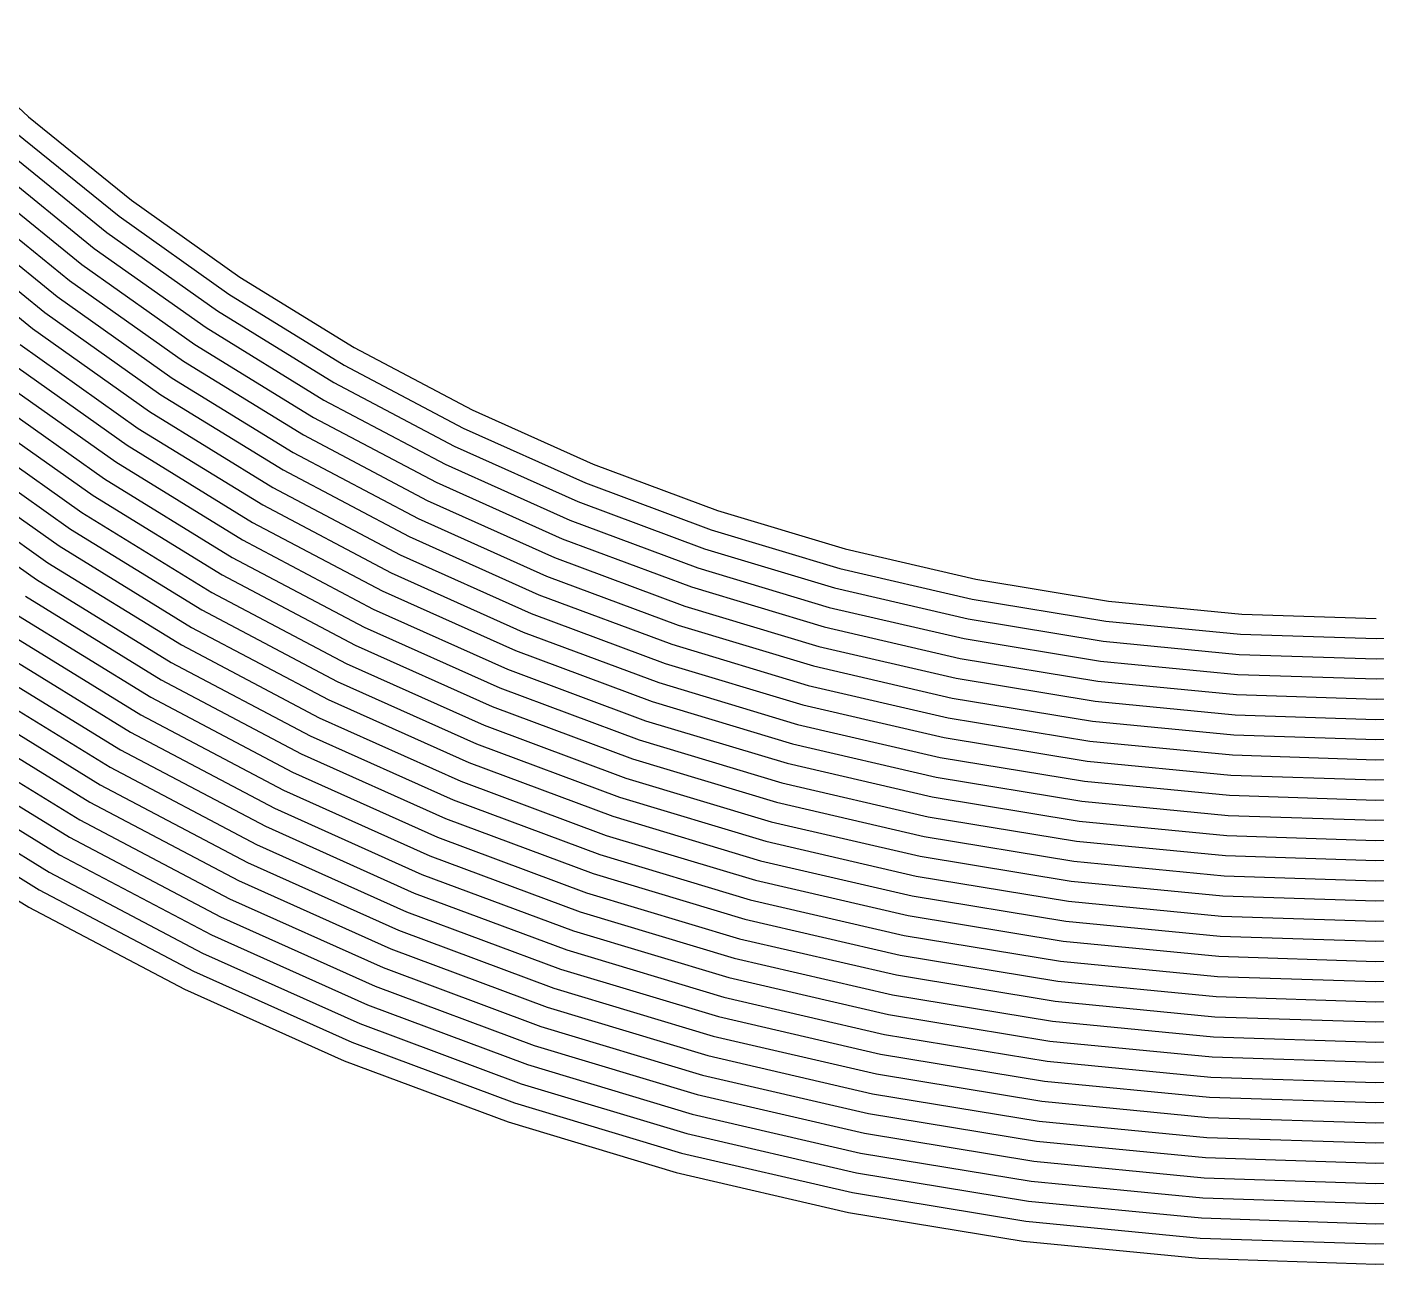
# Model space of a CAD drawing. Header units: metres. Extents: x -19 to 19, y -19.6 to 19.6.
# Drawn here: x -1.993 to -0.005, y -19.632 to -17.808 of the extents above; entities that cross this region are included whole.
import ezdxf

# ---------------------------------------------------------------- set-up
doc = ezdxf.new("R2010")
doc.units = ezdxf.units.M

msp = doc.modelspace()

# ---------------------------------------------------------------- linework, layer by layer
for p, q in [((-2.134119, -17.8078, -0.454866), (-1.990893, -17.940359, -0.471467)), ((-1.990893, -17.940359, -0.471467), (-1.839322, -18.063406, -0.48698)), ((-2.010644, -17.962778, -0.474337), (-1.857565, -18.087046, -0.490029)), ((-2.030395, -17.985197, -0.477206), (-1.875807, -18.110686, -0.493077)), ((-2.050146, -18.007616, -0.480075), (-1.89405, -18.134327, -0.496126)), ((-2.069897, -18.030035, -0.482945), (-1.912292, -18.157967, -0.499175)), ((-2.089648, -18.052454, -0.485814), (-1.930535, -18.181607, -0.502223)), ((-1.839322, -18.063406, -0.48698), (-1.67933, -18.176893, -0.501375)), ((-2.109399, -18.074873, -0.488683), (-1.948778, -18.205248, -0.505272)), ((-1.857565, -18.087046, -0.490029), (-1.695981, -18.201659, -0.504592)), ((-2.12915, -18.097292, -0.491553), (-1.96702, -18.228888, -0.508321)), ((-1.875807, -18.110686, -0.493077), (-1.712632, -18.226425, -0.507808)), ((-2.148901, -18.119711, -0.494422), (-1.985263, -18.252528, -0.51137)), ((-1.89405, -18.134327, -0.496126), (-1.729283, -18.251191, -0.511024)), ((-1.912292, -18.157967, -0.499175), (-1.745934, -18.275957, -0.514241)), ((-1.930535, -18.181607, -0.502223), (-1.762585, -18.300723, -0.517457)), ((-1.67933, -18.176893, -0.501375), (-1.510871, -18.280583, -0.5146)), ((-1.948778, -18.205248, -0.505272), (-1.779236, -18.32549, -0.520673)), ((-1.695981, -18.201659, -0.504592), (-1.525855, -18.306372, -0.517971)), ((-1.96702, -18.228888, -0.508321), (-1.795886, -18.350256, -0.52389)), ((-1.712632, -18.226425, -0.507808), (-1.540838, -18.332162, -0.521341)), ((-1.985263, -18.252528, -0.51137), (-1.812537, -18.375022, -0.527106)), ((-1.729283, -18.251191, -0.511024), (-1.555821, -18.357951, -0.524712)), ((-2.003506, -18.276168, -0.514418), (-1.829188, -18.399788, -0.530322)), ((-1.745934, -18.275957, -0.514241), (-1.570805, -18.383741, -0.528083)), ((-1.510871, -18.280583, -0.5146), (-1.337071, -18.372519, -0.5264)), ((-2.021748, -18.299809, -0.517467), (-1.845839, -18.424554, -0.533539)), ((-1.762585, -18.300723, -0.517457), (-1.585788, -18.40953, -0.531453)), ((-1.525855, -18.306372, -0.517971), (-1.350327, -18.39922, -0.529909)), ((-2.039991, -18.323449, -0.520516), (-1.86249, -18.44932, -0.536755)), ((-1.779236, -18.32549, -0.520673), (-1.600772, -18.43532, -0.534824)), ((-1.540838, -18.332162, -0.521341), (-1.363582, -18.425921, -0.533419)), ((-2.058234, -18.347089, -0.523565), (-1.879141, -18.474087, -0.539971)), ((-1.795886, -18.350256, -0.52389), (-1.615755, -18.461109, -0.538195)), ((-2.076476, -18.37073, -0.526613), (-1.895792, -18.498853, -0.543188)), ((-1.555821, -18.357951, -0.524712), (-1.376838, -18.452622, -0.536928)), ((-1.812537, -18.375022, -0.527106), (-1.630739, -18.486899, -0.541566)), ((-1.570805, -18.383741, -0.528083), (-1.390093, -18.479322, -0.540437)), ((-1.337071, -18.372519, -0.5264), (-1.158573, -18.452611, -0.536724)), ((-2.094719, -18.39437, -0.529662), (-1.912443, -18.523619, -0.546404)), ((-1.829188, -18.399788, -0.530322), (-1.645722, -18.512688, -0.544936)), ((-1.585788, -18.40953, -0.531453), (-1.403349, -18.506023, -0.543946)), ((-1.350327, -18.39922, -0.529909), (-1.170051, -18.480107, -0.540355)), ((-2.112961, -18.41801, -0.532711), (-1.929094, -18.548385, -0.54962)), ((-1.845839, -18.424554, -0.533539), (-1.660706, -18.538478, -0.548307)), ((-1.363582, -18.425921, -0.533419), (-1.18153, -18.507602, -0.543987)), ((-2.131204, -18.441651, -0.535759), (-1.945745, -18.573151, -0.552837)), ((-1.86249, -18.44932, -0.536755), (-1.675689, -18.564267, -0.551678)), ((-1.600772, -18.43532, -0.534824), (-1.416604, -18.532724, -0.547455)), ((-2.149447, -18.465291, -0.538808), (-1.962396, -18.597918, -0.556053)), ((-1.615755, -18.461109, -0.538195), (-1.42986, -18.559425, -0.550964)), ((-1.376838, -18.452622, -0.536928), (-1.193008, -18.535098, -0.547618)), ((-1.158573, -18.452611, -0.536724), (-0.975355, -18.520996, -0.545573)), ((-2.167689, -18.488931, -0.541857), (-1.979047, -18.622684, -0.559269)), ((-1.879141, -18.474087, -0.539971), (-1.690672, -18.590057, -0.555049)), ((-1.630739, -18.486899, -0.541566), (-1.443115, -18.586125, -0.554473)), ((-1.390093, -18.479322, -0.540437), (-1.204487, -18.562594, -0.551249)), ((-1.170051, -18.480107, -0.540355), (-0.985009, -18.54917, -0.549309)), ((-1.895792, -18.498853, -0.543188), (-1.705656, -18.615846, -0.558419)), ((-1.403349, -18.506023, -0.543946), (-1.215965, -18.590089, -0.55488)), ((-1.18153, -18.507602, -0.543987), (-0.994664, -18.577344, -0.553045)), ((-1.912443, -18.523619, -0.546404), (-1.720639, -18.641636, -0.56179)), ((-1.645722, -18.512688, -0.544936), (-1.456371, -18.612826, -0.557983)), ((-0.975355, -18.520996, -0.545573), (-0.7874, -18.577628, -0.552922)), ((-1.929094, -18.548385, -0.54962), (-1.735623, -18.667425, -0.565161)), ((-1.660706, -18.538478, -0.548307), (-1.469627, -18.639527, -0.561492)), ((-1.416604, -18.532724, -0.547455), (-1.227443, -18.617585, -0.558511)), ((-1.193008, -18.535098, -0.547618), (-1.004318, -18.605518, -0.556781)), ((-0.985009, -18.54917, -0.549309), (-0.795183, -18.606364, -0.556746)), ((-1.675689, -18.564267, -0.551678), (-1.482882, -18.666228, -0.565001)), ((-1.42986, -18.559425, -0.550964), (-1.238922, -18.645081, -0.562142)), ((-1.204487, -18.562594, -0.551249), (-1.013972, -18.633692, -0.560517)), ((-1.945745, -18.573151, -0.552837), (-1.750606, -18.693215, -0.568531)), ((-1.690672, -18.590057, -0.555049), (-1.496138, -18.692928, -0.56851)), ((-1.443115, -18.586125, -0.554473), (-1.2504, -18.672576, -0.565773)), ((-1.215965, -18.590089, -0.55488), (-1.023627, -18.661867, -0.564253)), ((-0.994664, -18.577344, -0.553045), (-0.802966, -18.635101, -0.560569)), ((-0.7874, -18.577628, -0.552922), (-0.594539, -18.62233, -0.558748)), ((-1.962396, -18.597918, -0.556053), (-1.76559, -18.719004, -0.571902)), ((-1.004318, -18.605518, -0.556781), (-0.810749, -18.663837, -0.564393)), ((-0.795183, -18.606364, -0.556746), (-0.600409, -18.651508, -0.56264)), ((-1.979047, -18.622684, -0.559269), (-1.780573, -18.744794, -0.575273)), ((-1.705656, -18.615846, -0.558419), (-1.509393, -18.719629, -0.572019)), ((-1.456371, -18.612826, -0.557983), (-1.261879, -18.700072, -0.569404)), ((-1.227443, -18.617585, -0.558511), (-1.033281, -18.690041, -0.567989)), ((-0.594539, -18.62233, -0.558748), (-0.399353, -18.654371, -0.56293)), ((-1.995698, -18.64745, -0.562486), (-1.795556, -18.770583, -0.578644)), ((-1.720639, -18.641636, -0.56179), (-1.522649, -18.74633, -0.575528)), ((-1.469627, -18.639527, -0.561492), (-1.273357, -18.727567, -0.573035)), ((-1.238922, -18.645081, -0.562142), (-1.042935, -18.718215, -0.571725)), ((-1.013972, -18.633692, -0.560517), (-0.818532, -18.692573, -0.568217)), ((-0.802966, -18.635101, -0.560569), (-0.60628, -18.680686, -0.566533)), ((-1.735623, -18.667425, -0.565161), (-1.535904, -18.773031, -0.579038)), ((-1.482882, -18.666228, -0.565001), (-1.284835, -18.755063, -0.576666)), ((-1.023627, -18.661867, -0.564253), (-0.826315, -18.721309, -0.57204)), ((-0.810749, -18.663837, -0.564393), (-0.61215, -18.709864, -0.570426)), ((-0.600409, -18.651508, -0.56264), (-0.403283, -18.683866, -0.566872)), ((-0.399353, -18.654371, -0.56293), (-0.202892, -18.673631, -0.565448)), ((-2.012349, -18.672216, -0.565702), (-1.81054, -18.796373, -0.582014)), ((-1.2504, -18.672576, -0.565773), (-1.05259, -18.746389, -0.575461)), ((-1.033281, -18.690041, -0.567989), (-0.834098, -18.750045, -0.575864)), ((-0.60628, -18.680686, -0.566533), (-0.407213, -18.713362, -0.570815)), ((-0.403283, -18.683866, -0.566872), (-0.204865, -18.703318, -0.569421)), ((-0.202892, -18.673631, -0.565448), (-0.004925, -18.680115, -0.566298)), ((-2.029, -18.696982, -0.568918), (-1.825523, -18.822162, -0.585385)), ((-1.750606, -18.693215, -0.568531), (-1.54916, -18.799731, -0.582547)), ((-1.496138, -18.692928, -0.56851), (-1.296314, -18.782559, -0.580298)), ((-1.261879, -18.700072, -0.569404), (-1.062244, -18.774563, -0.579197)), ((-0.818532, -18.692573, -0.568217), (-0.61802, -18.739042, -0.574319)), ((-0.61215, -18.709864, -0.570426), (-0.411143, -18.742857, -0.574758)), ((-0.204865, -18.703318, -0.569421), (-0.004932, -18.709865, -0.570281)), ((-0.004932, -18.709865, -0.570281), (0.195777, -18.703382, -0.56944)), ((-2.045651, -18.721748, -0.572135), (-1.840507, -18.847952, -0.588756)), ((-1.76559, -18.719004, -0.571902), (-1.562415, -18.826432, -0.586056)), ((-1.509393, -18.719629, -0.572019), (-1.307792, -18.810054, -0.583929)), ((-1.273357, -18.727567, -0.573035), (-1.071898, -18.802738, -0.582933)), ((-1.042935, -18.718215, -0.571725), (-0.841881, -18.778781, -0.579687)), ((-0.826315, -18.721309, -0.57204), (-0.62389, -18.76822, -0.578211)), ((-0.407213, -18.713362, -0.570815), (-0.206838, -18.733004, -0.573393)), ((-2.062302, -18.746515, -0.575351), (-1.85549, -18.873741, -0.592126)), ((-1.780573, -18.744794, -0.575273), (-1.575671, -18.853133, -0.589565)), ((-1.522649, -18.74633, -0.575528), (-1.31927, -18.83755, -0.58756)), ((-1.05259, -18.746389, -0.575461), (-0.849665, -18.807517, -0.583511)), ((-0.834098, -18.750045, -0.575864), (-0.629761, -18.797398, -0.582104)), ((-0.61802, -18.739042, -0.574319), (-0.415073, -18.772352, -0.5787)), ((-0.411143, -18.742857, -0.574758), (-0.208811, -18.762691, -0.577366)), ((-0.206838, -18.733004, -0.573393), (-0.004939, -18.739616, -0.574264)), ((-0.004939, -18.739616, -0.574264), (0.197703, -18.73307, -0.573413)), ((-1.284835, -18.755063, -0.576666), (-1.081553, -18.830912, -0.586669)), ((-0.62389, -18.76822, -0.578211), (-0.419003, -18.801848, -0.582643)), ((-0.208811, -18.762691, -0.577366), (-0.004946, -18.769367, -0.578247)), ((-0.004946, -18.769367, -0.578247), (0.199629, -18.762759, -0.577386)), ((-2.078952, -18.771281, -0.578567), (-1.870474, -18.899531, -0.595497)), ((-1.795556, -18.770583, -0.578644), (-1.588926, -18.879834, -0.593074)), ((-1.535904, -18.773031, -0.579038), (-1.330749, -18.865046, -0.591191)), ((-1.296314, -18.782559, -0.580298), (-1.091207, -18.859086, -0.590405)), ((-1.062244, -18.774563, -0.579197), (-0.857448, -18.836253, -0.587335)), ((-0.841881, -18.778781, -0.579687), (-0.635631, -18.826576, -0.585997)), ((-0.415073, -18.772352, -0.5787), (-0.210784, -18.792377, -0.581339)), ((-2.095603, -18.796047, -0.581783), (-1.885457, -18.92532, -0.598868)), ((-1.81054, -18.796373, -0.582014), (-1.602182, -18.906534, -0.596583)), ((-1.54916, -18.799731, -0.582547), (-1.342227, -18.892541, -0.594822)), ((-1.071898, -18.802738, -0.582933), (-0.865231, -18.864989, -0.591158)), ((-0.849665, -18.807517, -0.583511), (-0.641501, -18.855754, -0.58989)), ((-0.629761, -18.797398, -0.582104), (-0.422933, -18.831343, -0.586585)), ((-0.419003, -18.801848, -0.582643), (-0.212758, -18.822064, -0.585312)), ((-0.210784, -18.792377, -0.581339), (-0.004953, -18.799117, -0.58223)), ((-0.004953, -18.799117, -0.58223), (0.201555, -18.792447, -0.581359)), ((-2.112254, -18.820813, -0.585), (-1.900441, -18.95111, -0.602239)), ((-1.825523, -18.822162, -0.585385), (-1.615437, -18.933235, -0.600093)), ((-1.562415, -18.826432, -0.586056), (-1.353706, -18.920037, -0.598453)), ((-1.307792, -18.810054, -0.583929), (-1.100861, -18.88726, -0.594141)), ((-0.635631, -18.826576, -0.585997), (-0.426863, -18.860838, -0.590528)), ((-0.212758, -18.822064, -0.585312), (-0.00496, -18.828868, -0.586213)), ((-0.00496, -18.828868, -0.586213), (0.203481, -18.822136, -0.585332)), ((-2.128905, -18.845579, -0.588216), (-1.915424, -18.976899, -0.605609)), ((-1.840507, -18.847952, -0.588756), (-1.628693, -18.959936, -0.603602)), ((-1.31927, -18.83755, -0.58756), (-1.110516, -18.915435, -0.597877)), ((-1.081553, -18.830912, -0.586669), (-0.873014, -18.893726, -0.594982)), ((-0.857448, -18.836253, -0.587335), (-0.647371, -18.884932, -0.593782)), ((-0.422933, -18.831343, -0.586585), (-0.214731, -18.851751, -0.589285)), ((-1.575671, -18.853133, -0.589565), (-1.365184, -18.947533, -0.602084)), ((-1.330749, -18.865046, -0.591191), (-1.12017, -18.943609, -0.601613)), ((-1.091207, -18.859086, -0.590405), (-0.880797, -18.922462, -0.598806)), ((-0.865231, -18.864989, -0.591158), (-0.653242, -18.91411, -0.597675)), ((-0.641501, -18.855754, -0.58989), (-0.430793, -18.890334, -0.59447)), ((-0.426863, -18.860838, -0.590528), (-0.216704, -18.881437, -0.593258)), ((-0.214731, -18.851751, -0.589285), (-0.004966, -18.858619, -0.590196)), ((-0.004966, -18.858619, -0.590196), (0.205407, -18.851824, -0.589305)), ((-2.145556, -18.870345, -0.591432), (-1.930407, -19.002689, -0.60898)), ((-1.85549, -18.873741, -0.592126), (-1.641949, -18.986637, -0.607111)), ((-1.588926, -18.879834, -0.593074), (-1.376662, -18.975028, -0.605715)), ((-1.100861, -18.88726, -0.594141), (-0.88858, -18.951198, -0.602629)), ((-0.647371, -18.884932, -0.593782), (-0.434722, -18.919829, -0.598413)), ((-0.216704, -18.881437, -0.593258), (-0.004973, -18.88837, -0.594179)), ((-0.004973, -18.88837, -0.594179), (0.207334, -18.881513, -0.593279)), ((-2.162207, -18.895112, -0.594649), (-1.945391, -19.028478, -0.612351)), ((-1.870474, -18.899531, -0.595497), (-1.655204, -19.013338, -0.61062)), ((-1.602182, -18.906534, -0.596583), (-1.388141, -19.002524, -0.609346)), ((-1.342227, -18.892541, -0.594822), (-1.129824, -18.971783, -0.605349)), ((-0.873014, -18.893726, -0.594982), (-0.659112, -18.943288, -0.601568)), ((-0.430793, -18.890334, -0.59447), (-0.218677, -18.911124, -0.59723)), ((-2.178858, -18.919878, -0.597865), (-1.960374, -19.054268, -0.615722)), ((-1.885457, -18.92532, -0.598868), (-1.66846, -19.040038, -0.614129)), ((-1.353706, -18.920037, -0.598453), (-1.139479, -18.999957, -0.609085)), ((-1.110516, -18.915435, -0.597877), (-0.896363, -18.979934, -0.606453)), ((-0.880797, -18.922462, -0.598806), (-0.664982, -18.972466, -0.605461)), ((-0.653242, -18.91411, -0.597675), (-0.438652, -18.949325, -0.602356)), ((-0.434722, -18.919829, -0.598413), (-0.22065, -18.94081, -0.601203)), ((-0.218677, -18.911124, -0.59723), (-0.00498, -18.91812, -0.598162)), ((-0.00498, -18.91812, -0.598162), (0.20926, -18.911201, -0.597252)), ((-2.195509, -18.944644, -0.601081), (-1.975358, -19.080057, -0.619092)), ((-1.615437, -18.933235, -0.600093), (-1.399619, -19.030019, -0.612978)), ((-1.365184, -18.947533, -0.602084), (-1.149133, -19.028131, -0.612821)), ((-1.12017, -18.943609, -0.601613), (-0.904146, -19.00867, -0.610277)), ((-0.659112, -18.943288, -0.601568), (-0.442582, -18.97882, -0.606298)), ((-0.22065, -18.94081, -0.601203), (-0.004987, -18.947871, -0.602145)), ((-0.004987, -18.947871, -0.602145), (0.211186, -18.94089, -0.601225)), ((-1.900441, -18.95111, -0.602239), (-1.681715, -19.066739, -0.617638)), ((-1.628693, -18.959936, -0.603602), (-1.411098, -19.057515, -0.616609)), ((-0.88858, -18.951198, -0.602629), (-0.670852, -19.001644, -0.609353)), ((-0.438652, -18.949325, -0.602356), (-0.222623, -18.970497, -0.605176)), ((-2.21216, -18.96941, -0.604298), (-1.990341, -19.105847, -0.622463)), ((-1.915424, -18.976899, -0.605609), (-1.694971, -19.09344, -0.621147)), ((-1.641949, -18.986637, -0.607111), (-1.422576, -19.085011, -0.62024)), ((-1.376662, -18.975028, -0.605715), (-1.158787, -19.056306, -0.616557)), ((-1.129824, -18.971783, -0.605349), (-0.91193, -19.037406, -0.6141)), ((-0.896363, -18.979934, -0.606453), (-0.676723, -19.030822, -0.613246)), ((-0.664982, -18.972466, -0.605461), (-0.446512, -19.008315, -0.610241)), ((-0.442582, -18.97882, -0.606298), (-0.224597, -19.000183, -0.609149)), ((-0.222623, -18.970497, -0.605176), (-0.004994, -18.977622, -0.606128)), ((-0.004994, -18.977622, -0.606128), (0.213112, -18.970578, -0.605198)), ((-1.930407, -19.002689, -0.60898), (-1.708226, -19.120141, -0.624657)), ((-1.388141, -19.002524, -0.609346), (-1.168442, -19.08448, -0.620293)), ((-1.139479, -18.999957, -0.609085), (-0.919713, -19.066142, -0.617924)), ((-0.904146, -19.00867, -0.610277), (-0.682593, -19.06, -0.617139)), ((-0.670852, -19.001644, -0.609353), (-0.450442, -19.037811, -0.614183)), ((-0.446512, -19.008315, -0.610241), (-0.22657, -19.02987, -0.613122)), ((-0.224597, -19.000183, -0.609149), (-0.005001, -19.007372, -0.610111)), ((-0.005001, -19.007372, -0.610111), (0.215038, -19.000267, -0.609171)), ((-1.945391, -19.028478, -0.612351), (-1.721482, -19.146841, -0.628166)), ((-1.655204, -19.013338, -0.61062), (-1.434054, -19.112506, -0.623871)), ((-1.149133, -19.028131, -0.612821), (-0.927496, -19.094878, -0.621748)), ((-1.66846, -19.040038, -0.614129), (-1.445533, -19.140002, -0.627502)), ((-1.399619, -19.030019, -0.612978), (-1.178096, -19.112654, -0.624029)), ((-0.91193, -19.037406, -0.6141), (-0.688463, -19.089178, -0.621032)), ((-0.676723, -19.030822, -0.613246), (-0.454372, -19.067306, -0.618126)), ((-0.450442, -19.037811, -0.614183), (-0.228543, -19.059556, -0.617094)), ((-0.22657, -19.02987, -0.613122), (-0.005008, -19.037123, -0.614094)), ((-0.005008, -19.037123, -0.614094), (0.216964, -19.029955, -0.613144)), ((-1.960374, -19.054268, -0.615722), (-1.734737, -19.173542, -0.631675)), ((-1.681715, -19.066739, -0.617638), (-1.457011, -19.167498, -0.631133)), ((-1.411098, -19.057515, -0.616609), (-1.18775, -19.140828, -0.627765)), ((-1.158787, -19.056306, -0.616557), (-0.935279, -19.123615, -0.625571)), ((-0.919713, -19.066142, -0.617924), (-0.694333, -19.118356, -0.624925)), ((-0.682593, -19.06, -0.617139), (-0.458302, -19.096802, -0.622068)), ((-0.454372, -19.067306, -0.618126), (-0.230516, -19.089243, -0.621067)), ((-0.228543, -19.059556, -0.617094), (-0.005014, -19.066874, -0.618077)), ((-0.005014, -19.066874, -0.618077), (0.218891, -19.059644, -0.617118)), ((-1.975358, -19.080057, -0.619092), (-1.747993, -19.200243, -0.635184)), ((-1.422576, -19.085011, -0.62024), (-1.197405, -19.169003, -0.631501)), ((-1.168442, -19.08448, -0.620293), (-0.943062, -19.152351, -0.629395)), ((-1.990341, -19.105847, -0.622463), (-1.761248, -19.226944, -0.638693)), ((-1.694971, -19.09344, -0.621147), (-1.468489, -19.194993, -0.634764)), ((-0.927496, -19.094878, -0.621748), (-0.700204, -19.147534, -0.628817)), ((-0.688463, -19.089178, -0.621032), (-0.462232, -19.126297, -0.626011)), ((-0.458302, -19.096802, -0.622068), (-0.232489, -19.118929, -0.62504)), ((-0.230516, -19.089243, -0.621067), (-0.005021, -19.096624, -0.62206)), ((-0.005021, -19.096624, -0.62206), (0.220817, -19.089332, -0.621091)), ((-1.708226, -19.120141, -0.624657), (-1.479968, -19.222489, -0.638395)), ((-1.434054, -19.112506, -0.623871), (-1.207059, -19.197177, -0.635237)), ((-1.178096, -19.112654, -0.624029), (-0.950845, -19.181087, -0.633219)), ((-0.935279, -19.123615, -0.625571), (-0.706074, -19.176712, -0.63271)), ((-0.694333, -19.118356, -0.624925), (-0.466162, -19.155792, -0.629954)), ((-0.462232, -19.126297, -0.626011), (-0.234462, -19.148616, -0.629013)), ((-0.232489, -19.118929, -0.62504), (-0.005028, -19.126375, -0.626043)), ((-0.005028, -19.126375, -0.626043), (0.222743, -19.119021, -0.625064)), ((-1.721482, -19.146841, -0.628166), (-1.491446, -19.249985, -0.642026)), ((-1.445533, -19.140002, -0.627502), (-1.216713, -19.225351, -0.638973)), ((-1.18775, -19.140828, -0.627765), (-0.958628, -19.209823, -0.637042)), ((-0.700204, -19.147534, -0.628817), (-0.470092, -19.185288, -0.633896)), ((-1.457011, -19.167498, -0.631133), (-1.226368, -19.253525, -0.642709)), ((-0.943062, -19.152351, -0.629395), (-0.711944, -19.20589, -0.636603)), ((-0.466162, -19.155792, -0.629954), (-0.236436, -19.178302, -0.632986)), ((-0.234462, -19.148616, -0.629013), (-0.005035, -19.156126, -0.630026)), ((-0.005035, -19.156126, -0.630026), (0.224669, -19.148709, -0.629037)), ((-1.734737, -19.173542, -0.631675), (-1.502925, -19.27748, -0.645658)), ((-1.197405, -19.169003, -0.631501), (-0.966411, -19.238559, -0.640866)), ((-0.950845, -19.181087, -0.633219), (-0.717815, -19.235068, -0.640496)), ((-0.706074, -19.176712, -0.63271), (-0.474022, -19.214783, -0.637839)), ((-0.470092, -19.185288, -0.633896), (-0.238409, -19.207989, -0.636958)), ((-0.236436, -19.178302, -0.632986), (-0.005042, -19.185876, -0.634009)), ((-0.005042, -19.185876, -0.634009), (0.226595, -19.178398, -0.63301)), ((-1.747993, -19.200243, -0.635184), (-1.514403, -19.304976, -0.649289)), ((-1.468489, -19.194993, -0.634764), (-1.236022, -19.281699, -0.646445)), ((-1.207059, -19.197177, -0.635237), (-0.974194, -19.267295, -0.644689)), ((-0.711944, -19.20589, -0.636603), (-0.477952, -19.244279, -0.641781)), ((-1.761248, -19.226944, -0.638693), (-1.525881, -19.332471, -0.65292)), ((-1.479968, -19.222489, -0.638395), (-1.245677, -19.309874, -0.650181)), ((-1.216713, -19.225351, -0.638973), (-0.981978, -19.296031, -0.648513)), ((-0.958628, -19.209823, -0.637042), (-0.723685, -19.264246, -0.644388)), ((-0.474022, -19.214783, -0.637839), (-0.240382, -19.237675, -0.640931)), ((-0.238409, -19.207989, -0.636958), (-0.005049, -19.215627, -0.637992)), ((-0.005049, -19.215627, -0.637992), (0.228521, -19.208086, -0.636983)), ((-0.966411, -19.238559, -0.640866), (-0.729555, -19.293424, -0.648281)), ((-0.717815, -19.235068, -0.640496), (-0.481882, -19.273774, -0.645724)), ((-0.477952, -19.244279, -0.641781), (-0.242355, -19.267362, -0.644904)), ((-0.240382, -19.237675, -0.640931), (-0.005056, -19.245378, -0.641975)), ((-0.005056, -19.245378, -0.641975), (0.230448, -19.237775, -0.640957)), ((-1.491446, -19.249985, -0.642026), (-1.255331, -19.338048, -0.653918)), ((-1.226368, -19.253525, -0.642709), (-0.989761, -19.324767, -0.652337)), ((-0.723685, -19.264246, -0.644388), (-0.485811, -19.303269, -0.649666)), ((-1.502925, -19.27748, -0.645658), (-1.264985, -19.366222, -0.657654)), ((-1.236022, -19.281699, -0.646445), (-0.997544, -19.353503, -0.65616)), ((-0.974194, -19.267295, -0.644689), (-0.735425, -19.322602, -0.652174)), ((-0.481882, -19.273774, -0.645724), (-0.244328, -19.297049, -0.648877)), ((-0.242355, -19.267362, -0.644904), (-0.005062, -19.275129, -0.645958)), ((-0.005062, -19.275129, -0.645958), (0.232374, -19.267463, -0.64493)), ((-1.514403, -19.304976, -0.649289), (-1.27464, -19.394396, -0.66139)), ((-0.981978, -19.296031, -0.648513), (-0.741296, -19.35178, -0.656067)), ((-0.729555, -19.293424, -0.648281), (-0.489741, -19.332765, -0.653609)), ((-0.485811, -19.303269, -0.649666), (-0.246302, -19.326735, -0.65285)), ((-0.244328, -19.297049, -0.648877), (-0.005069, -19.304879, -0.649941)), ((-0.005069, -19.304879, -0.649941), (0.2343, -19.297152, -0.648903)), ((-1.245677, -19.309874, -0.650181), (-1.005327, -19.38224, -0.659984)), ((-0.989761, -19.324767, -0.652337), (-0.747166, -19.380958, -0.659959)), ((-0.735425, -19.322602, -0.652174), (-0.493671, -19.36226, -0.657552)), ((-0.246302, -19.326735, -0.65285), (-0.005076, -19.33463, -0.653924)), ((-0.005076, -19.33463, -0.653924), (0.236226, -19.32684, -0.652876)), ((-1.525881, -19.332471, -0.65292), (-1.284294, -19.42257, -0.665126)), ((-1.255331, -19.338048, -0.653918), (-1.01311, -19.410976, -0.663808)), ((-0.489741, -19.332765, -0.653609), (-0.248275, -19.356422, -0.656822)), ((-1.264985, -19.366222, -0.657654), (-1.020893, -19.439712, -0.667631)), ((-0.997544, -19.353503, -0.65616), (-0.753036, -19.410136, -0.663852)), ((-0.741296, -19.35178, -0.656067), (-0.497601, -19.391755, -0.661494)), ((-0.493671, -19.36226, -0.657552), (-0.250248, -19.386108, -0.660795)), ((-0.248275, -19.356422, -0.656822), (-0.005083, -19.364381, -0.657907)), ((-0.005083, -19.364381, -0.657907), (0.238152, -19.356529, -0.656849)), ((-1.005327, -19.38224, -0.659984), (-0.758906, -19.439314, -0.667745)), ((-0.747166, -19.380958, -0.659959), (-0.501531, -19.421251, -0.665437)), ((-0.250248, -19.386108, -0.660795), (-0.00509, -19.394131, -0.66189)), ((-0.00509, -19.394131, -0.66189), (0.240078, -19.386217, -0.660822)), ((-1.27464, -19.394396, -0.66139), (-1.028676, -19.468448, -0.671455)), ((-0.497601, -19.391755, -0.661494), (-0.252221, -19.415795, -0.664768)), ((-1.284294, -19.42257, -0.665126), (-1.036459, -19.497184, -0.675279)), ((-1.01311, -19.410976, -0.663808), (-0.764777, -19.468492, -0.671638)), ((-0.753036, -19.410136, -0.663852), (-0.505461, -19.450746, -0.669379)), ((-0.501531, -19.421251, -0.665437), (-0.254194, -19.445481, -0.668741)), ((-0.252221, -19.415795, -0.664768), (-0.005097, -19.423882, -0.665873)), ((-0.005097, -19.423882, -0.665873), (0.242004, -19.415906, -0.664795)), ((-1.020893, -19.439712, -0.667631), (-0.770647, -19.49767, -0.67553)), ((-0.758906, -19.439314, -0.667745), (-0.509391, -19.480242, -0.673322)), ((-0.254194, -19.445481, -0.668741), (-0.005103, -19.453633, -0.669856)), ((-0.005103, -19.453633, -0.669856), (0.243931, -19.445594, -0.668769)), ((-0.505461, -19.450746, -0.669379), (-0.256167, -19.475168, -0.672714)), ((-1.028676, -19.468448, -0.671455), (-0.776517, -19.526848, -0.679423)), ((-0.764777, -19.468492, -0.671638), (-0.513321, -19.509737, -0.677264)), ((-0.509391, -19.480242, -0.673322), (-0.258141, -19.504854, -0.676686)), ((-0.256167, -19.475168, -0.672714), (-0.00511, -19.483383, -0.673839)), ((-0.00511, -19.483383, -0.673839), (0.245857, -19.475283, -0.672742)), ((-1.036459, -19.497184, -0.675279), (-0.782387, -19.556026, -0.683316)), ((-0.770647, -19.49767, -0.67553), (-0.517251, -19.539232, -0.681207)), ((-0.258141, -19.504854, -0.676686), (-0.005117, -19.513134, -0.677822)), ((-0.005117, -19.513134, -0.677822), (0.247783, -19.504971, -0.676715)), ((-0.513321, -19.509737, -0.677264), (-0.260114, -19.534541, -0.680659)), ((-0.776517, -19.526848, -0.679423), (-0.521181, -19.568728, -0.68515)), ((-0.517251, -19.539232, -0.681207), (-0.262087, -19.564227, -0.684632)), ((-0.260114, -19.534541, -0.680659), (-0.005124, -19.542885, -0.681805)), ((-0.005124, -19.542885, -0.681805), (0.249709, -19.53466, -0.680688)), ((-0.782387, -19.556026, -0.683316), (-0.525111, -19.598223, -0.689092)), ((-0.262087, -19.564227, -0.684632), (-0.005131, -19.572636, -0.685788)), ((-0.005131, -19.572636, -0.685788), (0.251635, -19.564348, -0.684661)), ((-0.521181, -19.568728, -0.68515), (-0.26406, -19.593914, -0.688605)), ((-0.525111, -19.598223, -0.689092), (-0.266033, -19.6236, -0.692578)), ((-0.26406, -19.593914, -0.688605), (-0.005138, -19.602386, -0.689771)), ((-0.005138, -19.602386, -0.689771), (0.253561, -19.594037, -0.688634)), ((-0.266033, -19.6236, -0.692578), (-0.005145, -19.632137, -0.693754)), ((-0.005145, -19.632137, -0.693754), (0.255488, -19.623725, -0.692608))]:
    msp.add_line(p, q)

doc.saveas('drawing.dxf')
